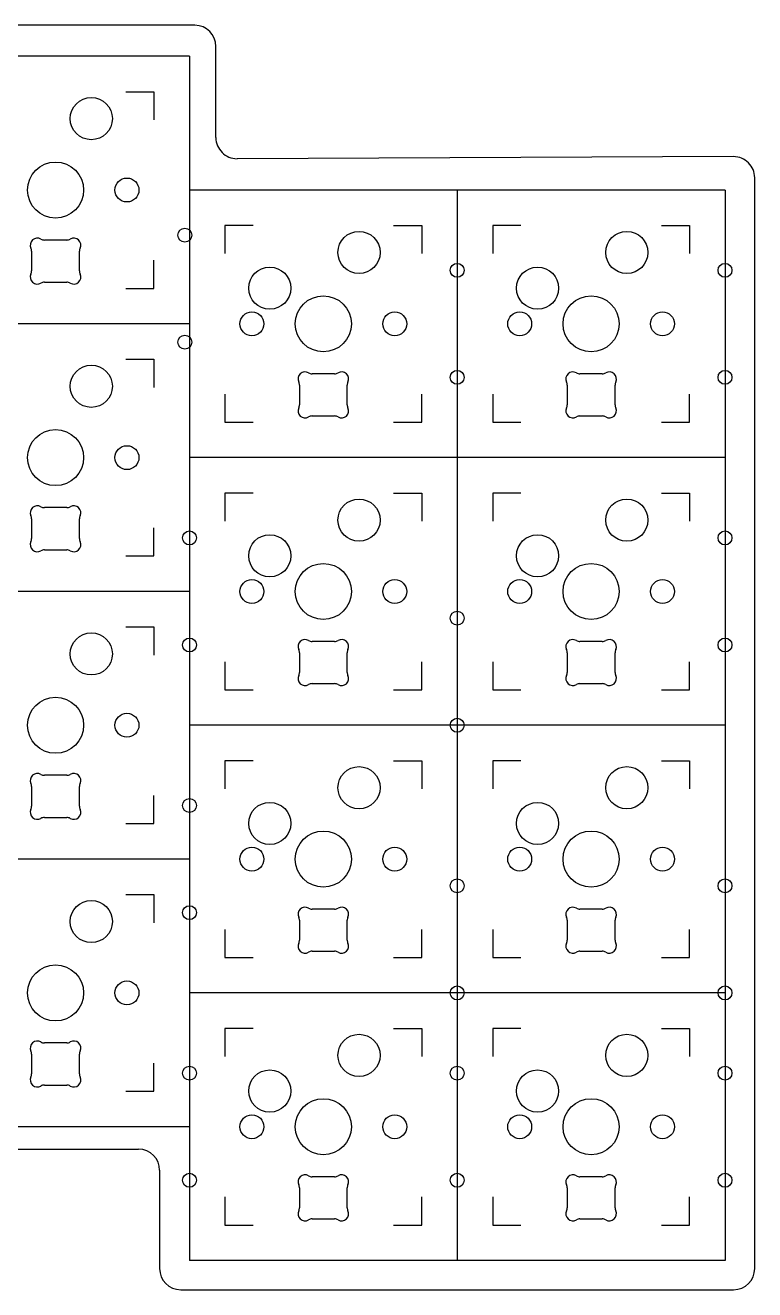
# Model space of a CAD drawing. Extents: x -129 to 154, y -90 to 28.
# Drawn here: x 101.6 to 153.5, y -69.2 to 20.8 of the extents above; entities that cross this region are included whole.
import ezdxf

# ---------------------------------------------------------------- set-up
doc = ezdxf.new("R2010")
doc.units = 0
doc.layers.add('BLACK', color=7, linetype='CONTINUOUS')

msp = doc.modelspace()

# ---------------------------------------------------------------- linework, layer by layer
at = {"layer": 'BLACK', "linetype": 'CONTINUOUS'}
for p, q in [((113.674999, 20.805), (97.674999, 20.805001)), ((115.174999, 12.811127), (115.174999, 19.305001)), ((113.293749, 18.605), (94.243749, 18.605)), ((113.293749, 18.605), (113.293749, -0.445)), ((108.768748, 16.08), (110.768749, 16.08)), ((110.768749, 16.08), (110.768749, 14.079999)), ((152.000135, 11.455112), (116.681113, 11.311139)), ((153.506249, -67.695), (153.506249, 9.955123)), ((113.29375, 9.08), (113.29375, -9.97)), ((132.34375, 9.08), (113.29375, 9.08)), ((132.34375, 9.08), (132.34375, -9.97)), ((132.34375, 9.08), (132.34375, -9.97)), ((151.39375, 9.08), (132.34375, 9.08)), ((151.39375, 9.08), (151.39375, -9.97)), ((115.81875, 6.555), (115.81875, 4.554999)), ((117.818751, 6.555), (115.81875, 6.555)), ((127.818749, 6.555), (129.81875, 6.555)), ((129.81875, 6.555), (129.81875, 4.554999)), ((134.86875, 6.555), (134.86875, 4.554999)), ((136.868751, 6.555), (134.86875, 6.555)), ((146.868749, 6.555), (148.86875, 6.555)), ((148.86875, 6.555), (148.86875, 4.554999)), ((104.563202, 5.519999), (102.974298, 5.519999)), ((102.068751, 4.722841), (102.068751, 3.317157)), ((105.468749, 3.317157), (105.468749, 4.722841)), ((110.768749, 2.08), (110.768749, 4.080001)), ((102.974297, 2.52), (104.563202, 2.52)), ((108.768748, 2.08), (110.768749, 2.08)), ((113.293749, -0.445), (94.243749, -0.445)), ((113.29375, -0.445), (94.24375, -0.445)), ((113.29375, -0.445), (113.29375, -19.495)), ((108.768749, -2.97), (110.76875, -2.97)), ((110.76875, -2.97), (110.76875, -4.970001)), ((123.613201, -4.005001), (122.024297, -4.005001)), ((142.663201, -4.005001), (141.074297, -4.005001)), ((121.11875, -4.802159), (121.11875, -6.207843)), ((124.518748, -6.207843), (124.518748, -4.802159)), ((140.16875, -4.802159), (140.16875, -6.207843)), ((143.568748, -6.207843), (143.568748, -4.802159)), ((115.81875, -5.444999), (115.81875, -7.445)), ((129.81875, -7.445), (129.81875, -5.444999)), ((134.86875, -5.444999), (134.86875, -7.445)), ((148.86875, -7.445), (148.86875, -5.444999)), ((122.024296, -7.005), (123.613201, -7.005)), ((141.074296, -7.005), (142.663201, -7.005)), ((115.81875, -7.445), (117.818751, -7.445)), ((127.818749, -7.445), (129.81875, -7.445)), ((134.86875, -7.445), (136.868751, -7.445)), ((146.868749, -7.445), (148.86875, -7.445)), ((113.293749, -9.97), (113.293749, -29.02)), ((132.343749, -9.97), (113.293749, -9.97)), ((132.34375, -9.97), (113.29375, -9.97)), ((132.343749, -9.97), (132.343749, -29.02)), ((132.34375, -9.969999), (132.34375, -29.019999)), ((151.39375, -9.969999), (132.34375, -9.969999)), ((151.39375, -9.97), (132.34375, -9.97)), ((151.39375, -9.969999), (151.39375, -29.019999)), ((115.818749, -12.495), (115.818749, -14.495001)), ((117.81875, -12.495), (115.818749, -12.495)), ((127.818748, -12.495), (129.818749, -12.495)), ((129.818749, -12.495), (129.818749, -14.495001)), ((134.86875, -12.494999), (134.86875, -14.495)), ((136.868751, -12.494999), (134.86875, -12.494999)), ((146.868749, -12.494999), (148.86875, -12.494999)), ((148.86875, -12.494999), (148.86875, -14.495)), ((102.068751, -14.327157), (102.068751, -15.732841)), ((104.563203, -13.53), (102.974298, -13.53)), ((105.468749, -15.732841), (105.468749, -14.327157)), ((110.76875, -16.97), (110.76875, -14.969999)), ((102.974298, -16.529999), (104.563202, -16.529999)), ((108.768749, -16.97), (110.76875, -16.97)), ((113.29375, -19.495), (94.24375, -19.495)), ((113.29375, -19.495), (94.24375, -19.495)), ((113.29375, -19.495), (113.29375, -38.545)), ((108.768749, -22.02), (110.76875, -22.02)), ((110.76875, -22.02), (110.76875, -24.020001)), ((123.613202, -23.055), (122.024297, -23.055)), ((142.663202, -23.055), (141.074297, -23.055)), ((121.11875, -23.852157), (121.11875, -25.257841)), ((124.518748, -25.257841), (124.518748, -23.852157)), ((140.16875, -23.852157), (140.16875, -25.257841)), ((143.568748, -25.257841), (143.568748, -23.852157)), ((115.818749, -24.494999), (115.818749, -26.495)), ((129.818749, -26.495), (129.818749, -24.494999)), ((134.86875, -24.494998), (134.86875, -26.494999)), ((148.86875, -26.494999), (148.86875, -24.494998)), ((122.024297, -26.054999), (123.613201, -26.054999)), ((141.074297, -26.054999), (142.663201, -26.054999)), ((115.818749, -26.495), (117.81875, -26.495)), ((127.818748, -26.495), (129.818749, -26.495)), ((134.86875, -26.494999), (136.868751, -26.494999)), ((146.868749, -26.494999), (148.86875, -26.494999)), ((113.293749, -29.02), (113.293749, -48.07)), ((132.343749, -29.02), (113.293749, -29.02)), ((132.343749, -29.02), (113.293749, -29.02)), ((132.343749, -29.02), (132.343749, -48.07)), ((151.393749, -29.02), (132.343749, -29.02)), ((132.343749, -29.02), (132.343749, -48.07)), ((151.39375, -29.019999), (132.34375, -29.019999)), ((151.393749, -29.02), (151.393749, -48.07)), ((115.818749, -31.545), (115.818749, -33.545001)), ((117.81875, -31.545), (115.818749, -31.545)), ((127.818748, -31.545), (129.818749, -31.545)), ((129.818749, -31.545), (129.818749, -33.545001)), ((134.868749, -31.545), (134.868749, -33.545001)), ((136.86875, -31.545), (134.868749, -31.545)), ((146.868748, -31.545), (148.868749, -31.545)), ((148.868749, -31.545), (148.868749, -33.545001)), ((104.563202, -32.58), (102.974298, -32.58)), ((102.068751, -33.377158), (102.068751, -34.782842)), ((105.468749, -34.782842), (105.468749, -33.377158)), ((110.76875, -36.02), (110.76875, -34.019999)), ((102.974297, -35.579999), (104.563202, -35.579999)), ((108.768749, -36.02), (110.76875, -36.02)), ((113.29375, -38.545), (94.24375, -38.545)), ((113.29375, -38.545), (94.24375, -38.545)), ((113.29375, -38.545), (113.29375, -57.595)), ((108.768749, -41.07), (110.76875, -41.07)), ((110.76875, -41.07), (110.76875, -43.070001)), ((123.613201, -42.105), (122.024297, -42.105)), ((142.663201, -42.105), (141.074297, -42.105)), ((121.11875, -42.902158), (121.11875, -44.307842)), ((124.518748, -44.307842), (124.518748, -42.902158)), ((140.16875, -42.902158), (140.16875, -44.307842)), ((143.568748, -44.307842), (143.568748, -42.902158)), ((115.818749, -43.544999), (115.818749, -45.545)), ((129.818749, -45.545), (129.818749, -43.544999)), ((134.868749, -43.544999), (134.868749, -45.545)), ((148.868749, -45.545), (148.868749, -43.544999)), ((115.818749, -45.545), (117.81875, -45.545)), ((122.024296, -45.104999), (123.613201, -45.104999)), ((127.818748, -45.545), (129.818749, -45.545)), ((134.868749, -45.545), (136.86875, -45.545)), ((141.074296, -45.104999), (142.663201, -45.104999)), ((146.868748, -45.545), (148.868749, -45.545)), ((132.343749, -48.07), (113.293749, -48.07)), ((113.293749, -48.07), (113.293749, -67.12)), ((132.343749, -48.07), (113.293749, -48.07)), ((132.343749, -48.07), (132.343749, -67.12)), ((151.393749, -48.07), (132.343749, -48.07)), ((132.343749, -48.07), (132.343749, -67.12)), ((151.393749, -48.07), (132.343749, -48.07)), ((151.393749, -48.07), (151.393749, -67.12)), ((117.81875, -50.595), (115.818749, -50.595)), ((115.818749, -50.595), (115.818749, -52.595001)), ((127.818748, -50.595), (129.818749, -50.595)), ((129.818749, -50.595), (129.818749, -52.595001)), ((134.868749, -50.595), (134.868749, -52.595001)), ((136.86875, -50.595), (134.868749, -50.595)), ((146.868748, -50.595), (148.868749, -50.595)), ((148.868749, -50.595), (148.868749, -52.595001)), ((104.563203, -51.629999), (102.974298, -51.629999)), ((102.068751, -52.427156), (102.068751, -53.83284)), ((105.468749, -53.83284), (105.468749, -52.427156)), ((110.76875, -55.07), (110.76875, -53.069999)), ((102.974298, -54.629998), (104.563202, -54.629998)), ((108.768749, -55.07), (110.76875, -55.07)), ((113.29375, -57.595), (94.24375, -57.595)), ((98.143606, -59.195), (109.674999, -59.195)), ((111.174999, -60.695), (111.174999, -67.695)), ((123.613202, -61.154999), (122.024297, -61.154999)), ((142.663203, -61.155), (141.074298, -61.155)), ((121.11875, -61.952156), (121.11875, -63.35784)), ((124.518748, -63.35784), (124.518748, -61.952156)), ((140.168751, -61.952157), (140.168751, -63.357841)), ((143.568749, -63.357841), (143.568749, -61.952157)), ((115.818749, -62.594999), (115.818749, -64.595)), ((129.818749, -64.595), (129.818749, -62.594999)), ((134.868749, -62.594999), (134.868749, -64.595)), ((148.868749, -64.595), (148.868749, -62.594999)), ((115.818749, -64.595), (117.81875, -64.595)), ((122.024297, -64.154998), (123.613201, -64.154998)), ((127.818748, -64.595), (129.818749, -64.595)), ((134.868749, -64.595), (136.86875, -64.595)), ((141.074298, -64.154999), (142.663202, -64.154999)), ((146.868748, -64.595), (148.868749, -64.595)), ((132.343749, -67.12), (113.293749, -67.12)), ((151.393749, -67.12), (132.343749, -67.12)), ((112.674999, -69.194999), (152.00625, -69.194999))]:
    msp.add_line(p, q, dxfattribs=at)
at = {"layer": 'BLACK'}
for centre, radius in [((106.308749, 14.16), 1.499999), ((106.308749, 14.16), 1.499999), ((103.768749, 9.08), 1.993899), ((103.768749, 9.08), 1.993899), ((108.848748, 9.08), 0.850899), ((108.848748, 9.08), 0.850899), ((112.962499, 5.865), 0.4953), ((112.962499, 5.865), 0.4953), ((125.35875, 4.635), 1.499999), ((125.35875, 4.635), 1.499999), ((144.40875, 4.635), 1.499999), ((144.40875, 4.635), 1.499999), ((132.34375, 3.365), 0.4953), ((132.34375, 3.365), 0.4953), ((151.39375, 3.365), 0.4953), ((151.39375, 3.365), 0.4953), ((119.00875, 2.095), 1.499999), ((119.00875, 2.095), 1.499999), ((138.05875, 2.095), 1.499999), ((138.05875, 2.095), 1.499999), ((122.81875, -0.445), 1.993899), ((122.81875, -0.445), 1.993899), ((141.86875, -0.445), 1.993899), ((141.86875, -0.445), 1.993899), ((117.738751, -0.445), 0.850899), ((117.738751, -0.445), 0.850899), ((127.898749, -0.445), 0.850899), ((127.898749, -0.445), 0.850899), ((136.788751, -0.445), 0.850899), ((136.788751, -0.445), 0.850899), ((146.948749, -0.445), 0.850899), ((146.948749, -0.445), 0.850899), ((112.962499, -1.755), 0.4953), ((112.962499, -1.755), 0.4953), ((106.30875, -4.89), 1.499999), ((106.30875, -4.89), 1.499999), ((132.34375, -4.255), 0.4953), ((132.34375, -4.255), 0.4953), ((151.39375, -4.255), 0.4953), ((151.39375, -4.255), 0.4953), ((103.76875, -9.97), 1.993899), ((103.76875, -9.97), 1.993899), ((108.848749, -9.97), 0.850899), ((108.848749, -9.97), 0.850899), ((125.358749, -14.415), 1.499999), ((125.358749, -14.415), 1.499999), ((144.40875, -14.414999), 1.499999), ((144.40875, -14.414999), 1.499999), ((113.293749, -15.685), 0.4953), ((113.293749, -15.685), 0.4953), ((151.39375, -15.684999), 0.4953), ((151.39375, -15.684999), 0.4953), ((119.008749, -16.955), 1.499999), ((119.008749, -16.955), 1.499999), ((138.05875, -16.954999), 1.499999), ((138.05875, -16.954999), 1.499999), ((122.818749, -19.495), 1.993899), ((122.818749, -19.495), 1.993899), ((141.86875, -19.494999), 1.993899), ((141.86875, -19.494999), 1.993899), ((117.73875, -19.495), 0.850899), ((117.73875, -19.495), 0.850899), ((127.898748, -19.495), 0.850899), ((127.898748, -19.495), 0.850899), ((136.788751, -19.494999), 0.850899), ((136.788751, -19.494999), 0.850899), ((146.948749, -19.494999), 0.850899), ((146.948749, -19.494999), 0.850899), ((132.343749, -21.4), 0.4953), ((132.343749, -21.4), 0.4953), ((106.30875, -23.94), 1.499999), ((106.30875, -23.94), 1.499999), ((113.293749, -23.305), 0.4953), ((113.293749, -23.305), 0.4953), ((151.39375, -23.304999), 0.4953), ((151.39375, -23.304999), 0.4953), ((103.76875, -29.02), 1.993899), ((103.76875, -29.02), 1.993899), ((108.848749, -29.02), 0.850899), ((108.848749, -29.02), 0.850899), ((132.343749, -29.02), 0.4953), ((132.343749, -29.02), 0.4953), ((125.358749, -33.465), 1.499999), ((125.358749, -33.465), 1.499999), ((144.408749, -33.465), 1.499999), ((144.408749, -33.465), 1.499999), ((113.293749, -34.735), 0.4953), ((113.293749, -34.735), 0.4953), ((119.008749, -36.005), 1.499999), ((119.008749, -36.005), 1.499999), ((138.058749, -36.005), 1.499999), ((138.058749, -36.005), 1.499999), ((122.818749, -38.545), 1.993899), ((122.818749, -38.545), 1.993899), ((141.868749, -38.545), 1.993899), ((141.868749, -38.545), 1.993899), ((117.73875, -38.545), 0.850899), ((117.73875, -38.545), 0.850899), ((127.898748, -38.545), 0.850899), ((127.898748, -38.545), 0.850899), ((136.78875, -38.545), 0.850899), ((136.78875, -38.545), 0.850899), ((146.948748, -38.545), 0.850899), ((146.948748, -38.545), 0.850899), ((132.343749, -40.449999), 0.4953), ((132.343749, -40.449999), 0.4953), ((151.393749, -40.449999), 0.4953), ((151.393749, -40.449999), 0.4953), ((106.30875, -42.99), 1.499999), ((106.30875, -42.99), 1.499999), ((113.293749, -42.355), 0.4953), ((113.293749, -42.355), 0.4953), ((103.76875, -48.07), 1.993899), ((103.76875, -48.07), 1.993899), ((108.848749, -48.07), 0.850899), ((108.848749, -48.07), 0.850899), ((132.343749, -48.069999), 0.4953), ((132.343749, -48.069999), 0.4953), ((151.393749, -48.069999), 0.4953), ((151.393749, -48.069999), 0.4953), ((125.358749, -52.515), 1.499999), ((125.358749, -52.515), 1.499999), ((144.408749, -52.515), 1.499999), ((144.408749, -52.515), 1.499999), ((113.293749, -53.785), 0.4953), ((113.293749, -53.785), 0.4953), ((119.008749, -55.055), 1.499999), ((119.008749, -55.055), 1.499999), ((132.343749, -53.785), 0.4953), ((132.343749, -53.785), 0.4953), ((138.058749, -55.055), 1.499999), ((138.058749, -55.055), 1.499999), ((151.393749, -53.785), 0.4953), ((151.393749, -53.785), 0.4953), ((122.818749, -57.595), 1.993899), ((122.818749, -57.595), 1.993899), ((141.868749, -57.595), 1.993899), ((141.868749, -57.595), 1.993899), ((117.73875, -57.595), 0.850899), ((117.73875, -57.595), 0.850899), ((127.898748, -57.595), 0.850899), ((127.898748, -57.595), 0.850899), ((136.78875, -57.595), 0.850899), ((136.78875, -57.595), 0.850899), ((146.948748, -57.595), 0.850899), ((146.948748, -57.595), 0.850899), ((113.293749, -61.405), 0.4953), ((113.293749, -61.405), 0.4953), ((132.343749, -61.405), 0.4953), ((132.343749, -61.405), 0.4953), ((151.393749, -61.405), 0.4953), ((151.393749, -61.405), 0.4953)]:
    msp.add_circle(centre, radius, dxfattribs=at)
for centre, radius, start, end in [((113.674864, 19.304812), 1.500188, 0.00721862, 89.99484403), ((116.675064, 12.811212), 1.500085, -179.99675338, -89.76895772), ((152.006264, 9.955212), 1.499913, -0.00339958, 90.23412486), ((102.46978, 5.156598), 0.5, -300.2993953, -154.29357192), ((102.9743, 6.020008), 0.500009, -120.29901505, -90.00022918), ((104.5632, 6.02001), 0.50001, -89.99977082, -59.70119951), ((105.06772, 5.1566), 0.499996, -25.70642808, 120.29962656), ((101.568752, 4.722842), 0.499999, -0.00011459, 25.70622158), ((105.9691, 4.72276), 0.500351, 154.30280166, 179.99061008), ((102.46978, 2.883401), 0.499999, -205.70622158, -59.70054689), ((101.568761, 3.317155), 0.49999, -25.70646243, 0.00011459), ((105.06772, 2.8834), 0.499999, -120.2993953, 25.70632483), ((105.96905, 3.3172), 0.50029, -179.99507553, -154.30434341), ((102.974294, 2.020006), 0.499994, 89.99965622, 120.2992308), ((104.5632, 2.01999), 0.500009, 59.70098495, 89.99965623), ((121.519779, -4.368402), 0.5, -300.2993953, -154.29357192), ((122.024299, -3.504992), 0.500009, -120.29901505, -90.00022918), ((123.613199, -3.50499), 0.50001, -89.99977082, -59.70119951), ((124.117719, -4.3684), 0.499996, -25.70642808, 120.29962656), ((140.569779, -4.368402), 0.5, -300.2993953, -154.29357192), ((141.074299, -3.504992), 0.500009, -120.29901505, -90.00022918), ((142.663199, -3.50499), 0.50001, -89.99977082, -59.70119951), ((143.167719, -4.3684), 0.499996, -25.70642808, 120.29962656), ((120.618751, -4.802158), 0.499999, -0.00011459, 25.70622158), ((125.019099, -4.80224), 0.500351, 154.30280166, 179.99061008), ((139.668751, -4.802158), 0.499999, -0.00011459, 25.70622158), ((144.069099, -4.80224), 0.500351, 154.30280166, 179.99061008), ((120.61876, -6.207845), 0.49999, -25.70646243, 0.00011459), ((125.019049, -6.2078), 0.50029, -179.99507553, -154.30434341), ((139.66876, -6.207845), 0.49999, -25.70646243, 0.00011459), ((144.069049, -6.2078), 0.50029, -179.99507553, -154.30434341), ((121.519779, -6.641599), 0.499999, -205.70622158, -59.70054689), ((122.024293, -7.504994), 0.499994, 89.99965622, 120.2992308), ((123.613199, -7.50501), 0.500009, 59.70098495, 89.99965623), ((124.117719, -6.6416), 0.499999, -120.2993953, 25.70632483), ((140.569779, -6.641599), 0.499999, -205.70622158, -59.70054689), ((141.074293, -7.504994), 0.499994, 89.99965622, 120.2992308), ((142.663199, -7.50501), 0.500009, 59.70098495, 89.99965623), ((143.167719, -6.6416), 0.499999, -120.2993953, 25.70632483), ((102.46978, -13.8934), 0.499999, -300.2993953, -154.29367517), ((102.9743, -13.02999), 0.500009, -120.29901505, -90.00034377), ((104.563206, -13.030006), 0.499994, -90.00034378, -59.7007692), ((105.06772, -13.893401), 0.499999, -25.70622158, 120.29945311), ((101.56845, -14.3272), 0.50029, 0.00492447, 25.69565659), ((105.968739, -14.327155), 0.49999, -205.70646243, -179.99988541), ((102.46978, -16.1666), 0.499996, -205.70642808, -59.70037344), ((101.5684, -15.73276), 0.500351, -25.69719834, -0.00938992), ((105.06772, -16.166598), 0.5, -120.2993953, 25.70642808), ((105.968748, -15.732842), 0.499999, -180.00011459, -154.29377842), ((102.9743, -17.03001), 0.50001, 90.00022918, 120.29880049), ((104.5632, -17.030008), 0.500009, 59.70098495, 89.99977082), ((121.519779, -23.4184), 0.499999, -300.2993953, -154.29367517), ((122.024299, -22.55499), 0.500009, -120.29901505, -90.00034377), ((123.613205, -22.555006), 0.499994, -90.00034378, -59.7007692), ((124.117719, -23.418401), 0.499999, -25.70622158, 120.29945311), ((140.569779, -23.4184), 0.499999, -300.2993953, -154.29367517), ((141.074299, -22.55499), 0.500009, -120.29901505, -90.00034377), ((142.663205, -22.555006), 0.499994, -90.00034378, -59.7007692), ((143.167719, -23.418401), 0.499999, -25.70622158, 120.29945311), ((120.618449, -23.8522), 0.50029, 0.00492447, 25.69565659), ((125.018738, -23.852155), 0.49999, -205.70646243, -179.99988541), ((139.668449, -23.8522), 0.50029, 0.00492447, 25.69565659), ((144.068738, -23.852155), 0.49999, -205.70646243, -179.99988541), ((121.519779, -25.6916), 0.499996, -205.70642808, -59.70037344), ((120.618399, -25.25776), 0.500351, -25.69719834, -0.00938992), ((122.024299, -26.55501), 0.50001, 90.00022918, 120.29880049), ((123.613199, -26.555008), 0.500009, 59.70098495, 89.99977082), ((124.117719, -25.691598), 0.5, -120.2993953, 25.70642808), ((125.018747, -25.257842), 0.499999, -180.00011459, -154.29377842), ((140.569779, -25.6916), 0.499996, -205.70642808, -59.70037344), ((139.668399, -25.25776), 0.500351, -25.69719834, -0.00938992), ((141.074299, -26.55501), 0.50001, 90.00022918, 120.29880049), ((142.663199, -26.555008), 0.500009, 59.70098495, 89.99977082), ((143.167719, -25.691598), 0.5, -120.2993953, 25.70642808), ((144.068747, -25.257842), 0.499999, -180.00011459, -154.29377842), ((102.46978, -32.943401), 0.5, -300.2993953, -154.29357192), ((101.568752, -33.377157), 0.499999, -0.00011459, 25.70622158), ((102.9743, -32.079991), 0.500009, -120.29901505, -90.00022918), ((104.5632, -32.079989), 0.50001, -89.99977082, -59.70119951), ((105.06772, -32.943399), 0.499996, -25.70642808, 120.29962656), ((105.9691, -33.377239), 0.500351, 154.30280166, 179.99061008), ((102.46978, -35.216598), 0.499999, -205.70622158, -59.70054689), ((101.568761, -34.782844), 0.49999, -25.70646243, 0.00011459), ((105.06772, -35.216599), 0.499999, -120.2993953, 25.70632483), ((105.96905, -34.782799), 0.50029, -179.99507553, -154.30434341), ((102.974294, -36.079993), 0.499994, 89.99965622, 120.2992308), ((104.5632, -36.080009), 0.500009, 59.70098495, 89.99965623), ((121.519779, -42.468401), 0.5, -300.2993953, -154.29357192), ((122.024299, -41.604991), 0.500009, -120.29901505, -90.00022918), ((123.613199, -41.604989), 0.50001, -89.99977082, -59.70119951), ((124.117719, -42.468399), 0.499996, -25.70642808, 120.29962656), ((140.569779, -42.468401), 0.5, -300.2993953, -154.29357192), ((141.074299, -41.604991), 0.500009, -120.29901505, -90.00022918), ((142.663199, -41.604989), 0.50001, -89.99977082, -59.70119951), ((143.167719, -42.468399), 0.499996, -25.70642808, 120.29962656), ((120.618751, -42.902157), 0.499999, -0.00011459, 25.70622158), ((125.019099, -42.902239), 0.500351, 154.30280166, 179.99061008), ((139.668751, -42.902157), 0.499999, -0.00011459, 25.70622158), ((144.069099, -42.902239), 0.500351, 154.30280166, 179.99061008), ((121.519779, -44.741598), 0.499999, -205.70622158, -59.70054689), ((120.61876, -44.307844), 0.49999, -25.70646243, 0.00011459), ((124.117719, -44.741599), 0.499999, -120.2993953, 25.70632483), ((125.019049, -44.307799), 0.50029, -179.99507553, -154.30434341), ((140.569779, -44.741598), 0.499999, -205.70622158, -59.70054689), ((139.66876, -44.307844), 0.49999, -25.70646243, 0.00011459), ((143.167719, -44.741599), 0.499999, -120.2993953, 25.70632483), ((144.069049, -44.307799), 0.50029, -179.99507553, -154.30434341), ((122.024293, -45.604993), 0.499994, 89.99965622, 120.2992308), ((123.613199, -45.605009), 0.500009, 59.70098495, 89.99965623), ((141.074293, -45.604993), 0.499994, 89.99965622, 120.2992308), ((142.663199, -45.605009), 0.500009, 59.70098495, 89.99965623), ((102.46978, -51.993399), 0.499999, -300.2993953, -154.29367517), ((102.9743, -51.129989), 0.500009, -120.29901505, -90.00034377), ((104.563206, -51.130005), 0.499994, -90.00034378, -59.7007692), ((105.06772, -51.9934), 0.499999, -25.70622158, 120.29945311), ((101.56845, -52.427199), 0.50029, 0.00492447, 25.69565659), ((105.968739, -52.427154), 0.49999, -205.70646243, -179.99988541), ((101.5684, -53.832759), 0.500351, -25.69719834, -0.00938992), ((105.968748, -53.832841), 0.499999, -180.00011459, -154.29377842), ((102.46978, -54.266599), 0.499996, -205.70642808, -59.70037344), ((102.9743, -55.130009), 0.50001, 90.00022918, 120.29880049), ((104.5632, -55.130007), 0.500009, 59.70098495, 89.99977082), ((105.06772, -54.266597), 0.5, -120.2993953, 25.70642808), ((109.674864, -60.695188), 1.500188, 0.00718042, 89.99484403), ((121.519779, -61.518399), 0.499999, -300.2993953, -154.29367517), ((122.024299, -60.654989), 0.500009, -120.29901505, -90.00034377), ((123.613205, -60.655005), 0.499994, -90.00034378, -59.7007692), ((124.117719, -61.5184), 0.499999, -25.70622158, 120.29945311), ((140.56978, -61.5184), 0.499999, -300.2993953, -154.29367517), ((141.0743, -60.65499), 0.500009, -120.29901505, -90.00034377), ((142.663206, -60.655006), 0.499994, -90.00034378, -59.7007692), ((143.16772, -61.518401), 0.499999, -25.70622158, 120.29945311), ((120.618449, -61.952199), 0.50029, 0.00492447, 25.69565659), ((125.018738, -61.952154), 0.49999, -205.70646243, -179.99988541), ((139.66845, -61.9522), 0.50029, 0.00492447, 25.69565659), ((144.068739, -61.952155), 0.49999, -205.70646243, -179.99988541), ((121.519779, -63.791599), 0.499996, -205.70642808, -59.70037344), ((120.618399, -63.357759), 0.500351, -25.69719834, -0.00938992), ((124.117719, -63.791597), 0.5, -120.2993953, 25.70642808), ((125.018747, -63.357841), 0.499999, -180.00011459, -154.29377842), ((140.56978, -63.7916), 0.499996, -205.70642808, -59.70037344), ((139.6684, -63.35776), 0.500351, -25.69719834, -0.00938992), ((143.16772, -63.791598), 0.5, -120.2993953, 25.70642808), ((144.068748, -63.357842), 0.499999, -180.00011459, -154.29377842), ((122.024299, -64.655009), 0.50001, 90.00022918, 120.29880049), ((123.613199, -64.655007), 0.500009, 59.70098495, 89.99977082), ((141.0743, -64.65501), 0.50001, 90.00022918, 120.29880049), ((142.6632, -64.655008), 0.500009, 59.70098495, 89.99977082), ((112.675164, -67.694888), 1.500111, -179.99572239, -90.00630207), ((152.006164, -67.694888), 1.500085, -89.99671529, -0.00427784)]:
    msp.add_arc(centre, radius, start, end, dxfattribs=at)
at = {"layer": 'WHITE'}
for centre, radius in [((106.308749, 14.16), 1.499999), ((103.768749, 9.08), 1.993899), ((108.848748, 9.08), 0.850899), ((112.962499, 5.865), 0.4953), ((125.35875, 4.635), 1.499999), ((144.40875, 4.635), 1.499999), ((132.34375, 3.365), 0.4953), ((151.39375, 3.365), 0.4953), ((119.00875, 2.095), 1.499999), ((138.05875, 2.095), 1.499999), ((122.81875, -0.445), 1.993899), ((141.86875, -0.445), 1.993899), ((117.738751, -0.445), 0.850899), ((127.898749, -0.445), 0.850899), ((136.788751, -0.445), 0.850899), ((146.948749, -0.445), 0.850899), ((112.962499, -1.755), 0.4953), ((106.30875, -4.89), 1.499999), ((132.34375, -4.255), 0.4953), ((151.39375, -4.255), 0.4953), ((103.76875, -9.97), 1.993899), ((108.848749, -9.97), 0.850899), ((125.358749, -14.415), 1.499999), ((144.40875, -14.414999), 1.499999), ((113.293749, -15.685), 0.4953), ((151.39375, -15.684999), 0.4953), ((119.008749, -16.955), 1.499999), ((138.05875, -16.954999), 1.499999), ((122.818749, -19.495), 1.993899), ((141.86875, -19.494999), 1.993899), ((117.73875, -19.495), 0.850899), ((127.898748, -19.495), 0.850899), ((136.788751, -19.494999), 0.850899), ((146.948749, -19.494999), 0.850899), ((132.343749, -21.4), 0.4953), ((106.30875, -23.94), 1.499999), ((113.293749, -23.305), 0.4953), ((151.39375, -23.304999), 0.4953), ((103.76875, -29.02), 1.993899), ((108.848749, -29.02), 0.850899), ((132.343749, -29.02), 0.4953), ((125.358749, -33.465), 1.499999), ((144.408749, -33.465), 1.499999), ((113.293749, -34.735), 0.4953), ((119.008749, -36.005), 1.499999), ((138.058749, -36.005), 1.499999), ((122.818749, -38.545), 1.993899), ((141.868749, -38.545), 1.993899), ((117.73875, -38.545), 0.850899), ((127.898748, -38.545), 0.850899), ((136.78875, -38.545), 0.850899), ((146.948748, -38.545), 0.850899), ((132.343749, -40.449999), 0.4953), ((151.393749, -40.449999), 0.4953), ((106.30875, -42.99), 1.499999), ((113.293749, -42.355), 0.4953), ((103.76875, -48.07), 1.993899), ((108.848749, -48.07), 0.850899), ((132.343749, -48.069999), 0.4953), ((151.393749, -48.069999), 0.4953), ((125.358749, -52.515), 1.499999), ((144.408749, -52.515), 1.499999), ((113.293749, -53.785), 0.4953), ((119.008749, -55.055), 1.499999), ((132.343749, -53.785), 0.4953), ((138.058749, -55.055), 1.499999), ((151.393749, -53.785), 0.4953), ((122.818749, -57.595), 1.993899), ((141.868749, -57.595), 1.993899), ((117.73875, -57.595), 0.850899), ((127.898748, -57.595), 0.850899), ((136.78875, -57.595), 0.850899), ((146.948748, -57.595), 0.850899), ((113.293749, -61.405), 0.4953), ((132.343749, -61.405), 0.4953), ((151.393749, -61.405), 0.4953)]:
    msp.add_circle(centre, radius, dxfattribs=at)

doc.saveas('drawing.dxf')
